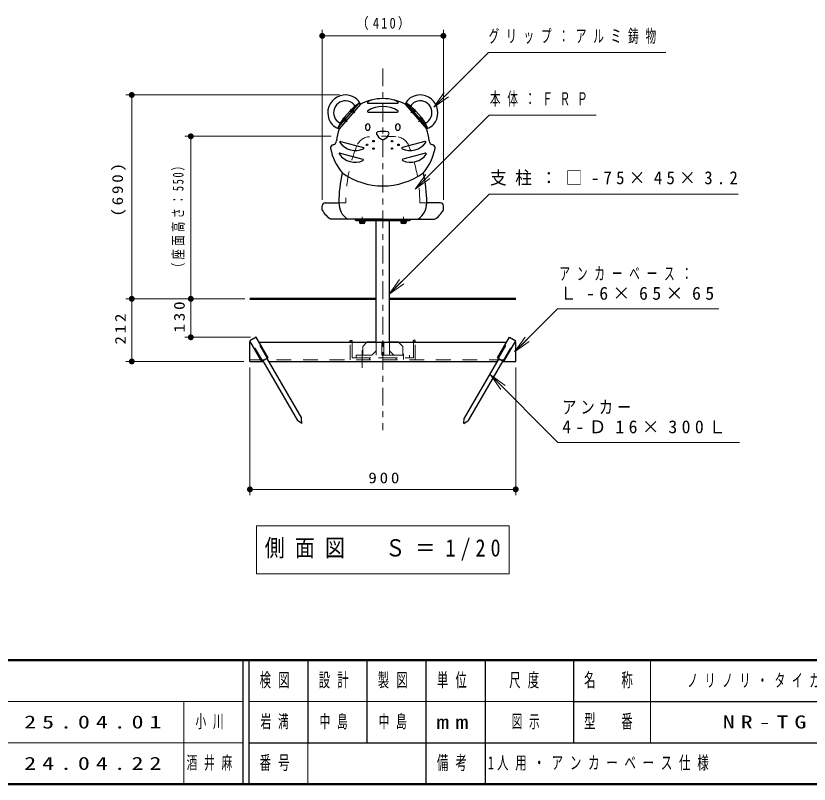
# Model space of a CAD drawing. Units: millimetres on the paper, scale 1:20. Extents: x -385 to 0, y 0 to 267.
# Drawn here: x -281.9 to -147.6, y 0 to 130 of the extents above; entities that cross this region are included whole.
import ezdxf

# ---------------------------------------------------------------- set-up
doc = ezdxf.new("R2010")
doc.units = ezdxf.units.MM
doc.linetypes.add('USER1', pattern=[4.5, 2.5, -2])
doc.linetypes.add('USER2', pattern=[6, 3, -1, 1, -1])
doc.layers.add('1_20', color=7, linetype='Continuous', lineweight=25)
doc.layers.add('LY_3', color=7, linetype='Continuous', lineweight=13)
doc.layers.add('LY_4', color=7, linetype='Continuous')
doc.styles.add('ＭＳ ゴシック', font='')
doc.styles.get('ＭＳ ゴシック').set_extended_font_data('MS Gothic')

# ---------------------------------------------------------------- blocks, each defined once
blk = doc.blocks.new('filled_dot')
at = {"color": 0, "linetype": 'Continuous', "lineweight": -2, "const_width": 1.25}
blk.add_lwpolyline([(-0.625, 0, 1), (0.625, 0, 1)], format="xyb", close=True, dxfattribs=at)

msp = doc.modelspace()

# ---------------------------------------------------------------- linework, layer by layer
at = {"layer": '1_20', "lineweight": 13}
for p, q in [((-230.053, 98.877), (-230.053, 127.627)), ((-209.553, 98.877), (-209.553, 127.627)), ((-230.053, 126.627), (-209.553, 126.627)), ((-211.161, 114.566), (-209.393, 117.04)), ((-227.122, 116.627), (-263.303, 116.627)), ((-262.303, 82.127), (-262.303, 116.627)), ((-211.161, 114.566), (-209.04, 116.687)), ((-208.686, 116.333), (-211.161, 114.566)), ((-228.53, 109.627), (-253.303, 109.627)), ((-252.303, 82.127), (-252.303, 109.627)), ((-214.315, 100.705), (-212.548, 103.18)), ((-214.315, 100.705), (-212.194, 102.826)), ((-211.84, 102.472), (-214.315, 100.705)), ((-218.733, 82.911), (-216.965, 85.385)), ((-218.733, 82.911), (-216.612, 85.032)), ((-216.258, 84.678), (-218.733, 82.911)), ((-243.305, 82.127), (-263.303, 82.127)), ((-243.181, 82.127), (-263.303, 82.127)), ((-262.303, 71.527), (-262.303, 82.127)), ((-243.305, 82.127), (-253.303, 82.127)), ((-243.305, 82.127), (-253.303, 82.127)), ((-252.303, 75.616), (-252.303, 82.127)), ((-242.222, 75.616), (-253.303, 75.616)), ((-197.498, 73.142), (-195.731, 75.617)), ((-197.498, 73.142), (-195.377, 75.264)), ((-195.023, 74.91), (-197.498, 73.142)), ((-243.305, 71.527), (-263.303, 71.527)), ((-242.305, 70.527), (-242.305, 48.881)), ((-197.305, 70.527), (-197.305, 48.881)), ((-199.799, 66.773), (-201.556, 69.255)), ((-201.556, 69.255), (-199.089, 67.477)), ((-201.556, 69.255), (-199.444, 67.125)), ((-197.305, 49.881), (-242.305, 49.881)), ((-241.203, 43.693), (-241.203, 35.56)), ((-198.403, 43.693), (-241.203, 43.693)), ((-198.403, 35.56), (-198.403, 43.693)), ((-241.203, 35.56), (-198.403, 35.56))]:
    msp.add_line(p, q, dxfattribs=at)
at = {"layer": '1_20', "linetype": 'USER2', "lineweight": 13}
for p, q in [((-219.803, 121.09), (-219.803, 59.881)), ((-224.549, 113.579), (-225.283, 114.216)), ((-215.057, 113.579), (-214.324, 114.216)), ((-225.86, 112.069), (-226.594, 112.705)), ((-213.746, 112.069), (-213.013, 112.705)), ((-223.303, 73.421), (-223.303, 70.431)), ((-216.303, 72.827), (-216.303, 71.877))]:
    msp.add_line(p, q, dxfattribs=at)
at = {"layer": '1_20'}
for p, q in [((-227.327, 111.174), (-223.87, 115.157)), ((-223.569, 115.046), (-227.174, 110.892)), ((-223.942, 114.617), (-223.989, 114.562)), ((-223.773, 115.171), (-223.569, 115.046)), ((-215.833, 115.171), (-216.037, 115.046)), ((-216.037, 115.046), (-212.432, 110.892)), ((-212.28, 111.174), (-215.736, 115.157)), ((-215.664, 114.617), (-215.617, 114.562)), ((-227.327, 111.076), (-227.174, 110.892)), ((-212.28, 111.076), (-212.432, 110.892)), ((-223.828, 95.377), (-223.828, 95.277)), ((-222.778, 95.377), (-223.828, 95.377)), ((-222.778, 95.277), (-222.778, 95.377)), ((-216.828, 95.377), (-216.828, 95.277)), ((-215.778, 95.377), (-216.828, 95.377)), ((-215.778, 95.277), (-215.778, 95.377)), ((-222.778, 95.277), (-223.828, 95.277)), ((-223.763, 95.277), (-222.843, 95.277)), ((-223.763, 95.277), (-223.763, 95.152)), ((-223.763, 95.152), (-222.843, 95.152)), ((-223.306, 95.277), (-223.34, 95.152)), ((-223.266, 95.277), (-223.3, 95.152)), ((-222.843, 95.277), (-222.843, 95.152)), ((-215.778, 95.277), (-216.828, 95.277)), ((-216.763, 95.277), (-215.843, 95.277)), ((-216.763, 95.277), (-216.763, 95.152)), ((-216.763, 95.152), (-215.843, 95.152)), ((-216.306, 95.277), (-216.34, 95.152)), ((-216.266, 95.277), (-216.3, 95.152)), ((-215.843, 95.277), (-215.843, 95.152)), ((-241.222, 75.616), (-242.305, 74.991)), ((-239.222, 72.152), (-241.222, 75.616)), ((-200.387, 72.152), (-198.387, 75.616)), ((-198.387, 75.616), (-197.305, 74.991)), ((-240.305, 71.527), (-242.305, 74.991)), ((-242.305, 71.527), (-242.305, 74.777)), ((-242.305, 74.777), (-242.181, 74.777)), ((-240.738, 74.777), (-198.872, 74.777)), ((-225.305, 75.077), (-225.005, 75.077)), ((-225.305, 74.777), (-225.305, 75.077)), ((-225.005, 74.777), (-225.005, 75.077)), ((-214.301, 75.077), (-214.601, 75.077)), ((-214.601, 74.777), (-214.601, 75.077)), ((-214.301, 74.777), (-214.301, 75.077)), ((-199.305, 71.527), (-197.305, 74.991)), ((-197.429, 74.777), (-197.305, 74.777)), ((-197.305, 71.527), (-197.305, 74.777)), ((-242.305, 71.527), (-240.045, 71.527)), ((-239.222, 72.152), (-240.305, 71.527)), ((-240.11, 71.639), (-234.263, 61.511)), ((-239.417, 72.039), (-233.57, 61.911)), ((-239.121, 71.527), (-200.485, 71.527)), ((-200.189, 72.039), (-206.036, 61.911)), ((-199.496, 71.639), (-205.344, 61.511)), ((-200.387, 72.152), (-199.305, 71.527)), ((-199.561, 71.527), (-197.305, 71.527)), ((-233.506, 61.001), (-233.57, 61.911)), ((-206.1, 61.001), (-206.036, 61.911)), ((-233.506, 61.001), (-234.263, 61.511)), ((-206.1, 61.001), (-205.344, 61.511))]:
    msp.add_line(p, q, dxfattribs=at)
at = {"layer": '1_20', "color": 32}
for p, q in [((-222.298, 115.218), (-217.308, 115.218)), ((-222.298, 113.718), (-217.308, 113.718)), ((-226.94, 108.748), (-223.086, 107.715)), ((-212.666, 108.748), (-216.521, 107.715)), ((-227.039, 106.774), (-223.184, 105.741)), ((-212.568, 106.774), (-216.422, 105.741))]:
    msp.add_line(p, q, dxfattribs=at)
at = {"layer": '1_20', "linetype": 'USER1', "lineweight": 13}
for p, q in [((-224.831, 113.592), (-225.058, 113.789)), ((-224.602, 113.856), (-224.828, 114.053)), ((-215.005, 113.856), (-214.778, 114.053)), ((-214.775, 113.592), (-214.549, 113.789)), ((-226.142, 112.081), (-226.368, 112.278)), ((-225.912, 112.346), (-226.139, 112.542)), ((-213.694, 112.346), (-213.467, 112.542)), ((-213.464, 112.081), (-213.238, 112.278)), ((-239.361, 72.072), (-241.361, 75.536)), ((-200.249, 72.072), (-198.249, 75.536)), ((-240.166, 71.607), (-242.166, 75.071)), ((-225.305, 71.827), (-225.305, 74.777)), ((-225.005, 72.127), (-225.005, 74.777)), ((-223.178, 74.077), (-222.428, 74.827)), ((-223.178, 74.077), (-223.178, 72.577)), ((-220.928, 74.827), (-222.428, 74.827)), ((-219.953, 74.827), (-219.953, 72.577)), ((-219.653, 74.827), (-219.953, 74.827)), ((-219.653, 74.077), (-219.953, 74.077)), ((-219.653, 72.577), (-219.653, 74.827)), ((-218.678, 74.827), (-217.178, 74.827)), ((-216.428, 74.077), (-217.178, 74.827)), ((-216.428, 74.077), (-216.428, 72.577)), ((-214.601, 72.127), (-214.601, 74.777)), ((-214.301, 71.827), (-214.301, 74.777)), ((-199.443, 71.607), (-197.443, 75.071)), ((-221.678, 72.577), (-223.178, 72.577)), ((-220.928, 73.327), (-221.678, 72.577)), ((-219.953, 72.577), (-219.653, 72.577)), ((-218.678, 73.327), (-217.928, 72.577)), ((-217.928, 72.577), (-216.428, 72.577)), ((-242.305, 71.827), (-197.305, 71.827)), ((-225.005, 72.127), (-214.601, 72.127)), ((-222.055, 71.827), (-222.055, 72.127)), ((-217.551, 71.827), (-217.551, 72.127))]:
    msp.add_line(p, q, dxfattribs=at)
at = {"layer": '1_20', "color": 40}
for p, q in [((-229.553, 98.377), (-227.242, 98.377)), ((-210.053, 98.377), (-212.364, 98.377)), ((-230.053, 97.127), (-230.053, 97.877)), ((-209.553, 97.127), (-209.553, 97.877)), ((-219.803, 95.602), (-228.553, 95.602)), ((-219.803, 95.602), (-211.053, 95.602))]:
    msp.add_line(p, q, dxfattribs=at)
at = {"layer": '1_20', "color": 40, "linetype": 'USER1', "lineweight": 13}
for p, q in [((-227.242, 98.377), (-226.053, 98.377)), ((-213.553, 98.377), (-212.364, 98.377))]:
    msp.add_line(p, q, dxfattribs=at)
at = {"layer": '1_20', "color": 4}
for p, q in [((-224.303, 95.602), (-215.303, 95.602)), ((-224.303, 95.602), (-224.303, 95.377)), ((-224.303, 95.377), (-215.303, 95.377)), ((-215.303, 95.602), (-215.303, 95.377))]:
    msp.add_line(p, q, dxfattribs=at)
at = {"layer": '1_20', "color": 4, "linetype": 'USER1', "lineweight": 13}
for p, q in [((-223.628, 95.377), (-223.628, 95.602)), ((-222.978, 95.377), (-222.978, 95.602)), ((-222.028, 95.602), (-222.028, 95.377)), ((-217.578, 95.602), (-217.578, 95.377)), ((-216.628, 95.377), (-216.628, 95.602)), ((-215.978, 95.377), (-215.978, 95.602))]:
    msp.add_line(p, q, dxfattribs=at)
at = {"layer": '1_20', "color": 4, "linetype": 'USER2', "lineweight": 13}
for p, q in [((-223.303, 94.989), (-223.303, 95.989)), ((-216.303, 94.989), (-216.303, 95.989))]:
    msp.add_line(p, q, dxfattribs=at)
at = {"layer": '1_20', "color": 5}
for p, q in [((-220.928, 82.127), (-220.928, 95.377)), ((-218.678, 82.127), (-218.678, 95.377)), ((-220.928, 74.827), (-220.928, 82.127)), ((-218.678, 74.827), (-218.678, 82.127))]:
    msp.add_line(p, q, dxfattribs=at)
at = {"layer": '1_20', "color": 2}
for p, q in [((-222.853, 95.277), (-223.753, 95.277)), ((-223.753, 95.152), (-223.753, 95.102)), ((-223.103, 94.852), (-223.503, 94.852)), ((-222.853, 95.152), (-222.853, 95.102)), ((-215.853, 95.277), (-216.753, 95.277)), ((-216.753, 95.152), (-216.753, 95.102)), ((-216.103, 94.852), (-216.503, 94.852)), ((-215.853, 95.152), (-215.853, 95.102))]:
    msp.add_line(p, q, dxfattribs=at)
at = {"layer": '1_20', "lineweight": 50}
for p, q in [((-242.305, 82.127), (-220.928, 82.127)), ((-218.678, 82.127), (-197.305, 82.127))]:
    msp.add_line(p, q, dxfattribs=at)
at = {"layer": '1_20', "color": 5, "linetype": 'USER1', "lineweight": 13}
for p, q in [((-220.928, 72.577), (-220.928, 74.827)), ((-218.678, 72.577), (-218.678, 74.827)), ((-224.303, 72.577), (-215.303, 72.577)), ((-224.303, 72.577), (-224.303, 72.127)), ((-215.303, 72.577), (-215.303, 72.127)), ((-224.303, 72.127), (-215.303, 72.127))]:
    msp.add_line(p, q, dxfattribs=at)
at = {"layer": '1_20', "lineweight": 13}
for points in [[(-211.161, 114.566), (-201.895, 123.83), (-171.893, 123.83)], [(-214.315, 100.705), (-201.8, 113.22), (-183.675, 113.22)], [(-218.733, 82.911), (-201.8, 99.843), (-159.675, 99.843)], [(-197.498, 73.142), (-190.238, 80.403), (-162.904, 80.403)], [(-201.556, 69.255), (-190.202, 57.802), (-159.429, 57.802)]]:
    msp.add_lwpolyline(points, dxfattribs=at)
at = {"layer": '1_20'}
for points in [[(-225.277, 113.821), (-225.279, 113.837), (-225.278, 113.856), (-225.272, 113.879), (-225.263, 113.905), (-225.249, 113.934), (-225.233, 113.964), (-225.213, 113.996), (-225.191, 114.028), (-225.166, 114.06), (-225.14, 114.092), (-225.112, 114.123), (-225.084, 114.151), (-225.055, 114.178), (-225.027, 114.202), (-224.999, 114.222), (-224.973, 114.239), (-224.948, 114.252), (-224.926, 114.261), (-224.907, 114.266), (-224.891, 114.266)], [(-214.329, 113.821), (-214.327, 113.837), (-214.329, 113.856), (-214.334, 113.879), (-214.344, 113.905), (-214.357, 113.934), (-214.373, 113.964), (-214.393, 113.996), (-214.415, 114.028), (-214.44, 114.06), (-214.466, 114.092), (-214.494, 114.123), (-214.523, 114.151), (-214.551, 114.178), (-214.58, 114.202), (-214.607, 114.222), (-214.634, 114.239), (-214.658, 114.252), (-214.68, 114.261), (-214.699, 114.266), (-214.716, 114.266)], [(-226.202, 112.755), (-226.218, 112.755), (-226.237, 112.751), (-226.259, 112.742), (-226.283, 112.729), (-226.31, 112.712), (-226.337, 112.691), (-226.366, 112.668), (-226.395, 112.641), (-226.423, 112.612), (-226.451, 112.581), (-226.477, 112.55), (-226.502, 112.517), (-226.524, 112.485), (-226.544, 112.453), (-226.56, 112.423), (-226.573, 112.395), (-226.583, 112.369), (-226.589, 112.346), (-226.59, 112.326), (-226.588, 112.31)], [(-213.405, 112.755), (-213.389, 112.755), (-213.369, 112.751), (-213.347, 112.742), (-213.323, 112.729), (-213.297, 112.712), (-213.269, 112.691), (-213.24, 112.668), (-213.212, 112.641), (-213.183, 112.612), (-213.155, 112.581), (-213.129, 112.55), (-213.104, 112.517), (-213.082, 112.485), (-213.063, 112.453), (-213.046, 112.423), (-213.033, 112.395), (-213.023, 112.369), (-213.018, 112.346), (-213.016, 112.326), (-213.018, 112.31)]]:
    msp.add_lwpolyline(points, dxfattribs=at)
at = {"layer": '1_20', "color": 32}
for centre in [(-221.377, 108.806), (-218.229, 108.806), (-222.46, 108.181), (-221.377, 107.556), (-218.229, 107.556), (-217.147, 108.181)]:
    msp.add_circle(centre, 0.125, dxfattribs=at)
at = {"layer": '1_20'}
for centre, radius, start, end in [((-226.122, 113.62), 3.007, 56.33826, 221.75755), ((-226.122, 113.62), 2.007, 56.33826, 221.75755), ((-225.647, 114.333), 2.15, 22.33495, 56.33826), ((-213.96, 114.333), 2.15, 123.66174, 157.66505), ((-213.485, 113.62), 3.007, 318.24245, 123.66174), ((-213.485, 113.62), 2.007, 318.24245, 123.66174), ((-217.865, 106.454), 10.589, 124.62847, 153.46733), ((-225.647, 114.333), 1.15, 22.647, 56.33826), ((-224.943, 113.92), 0.349, 49.05267, 81.37067), ((-224.724, 114.718), 0.15, 309.69278, 22.647), ((-223.826, 115.086), 0.1, 58.51022, 124.62847), ((-223.454, 115.234), 0.221, 202.33495, 238.51022), ((-216.152, 115.234), 0.221, 301.48978, 337.66505), ((-215.781, 115.086), 0.1, 55.37153, 121.48978), ((-221.741, 106.454), 10.589, 26.53267, 55.37153), ((-214.882, 114.718), 0.15, 157.353, 230.30722), ((-213.96, 114.333), 1.15, 123.66174, 157.353), ((-214.663, 113.92), 0.349, 98.62933, 130.94733), ((-224.943, 113.921), 0.349, 196.72514, 229.04314), ((-214.664, 113.921), 0.349, 310.95686, 343.27486), ((-226.761, 113.049), 2.15, 221.75755, 255.76085), ((-226.761, 113.049), 1.15, 221.75755, 255.4488), ((-227.012, 112.081), 0.15, 255.4488, 328.40302), ((-226.253, 112.411), 0.349, 196.72514, 229.04314), ((-226.254, 112.41), 0.349, 49.05267, 81.37067), ((-222.036, 111.19), 0.712, 146.51171, 213.48829), ((-222.347, 111.396), 0.339, 33.48829, 146.51171), ((-222.659, 111.19), 0.712, 326.51171, 33.48829), ((-216.948, 111.19), 0.712, 146.51171, 213.48829), ((-217.259, 111.396), 0.339, 33.48829, 146.51171), ((-217.57, 111.19), 0.712, 326.51171, 33.48829), ((-213.352, 112.41), 0.349, 98.62933, 130.94733), ((-213.353, 112.411), 0.349, 310.95686, 343.27486), ((-212.594, 112.081), 0.15, 211.59698, 284.5512), ((-212.845, 113.049), 1.15, 284.5512, 318.24245), ((-212.845, 113.049), 2.15, 284.23915, 318.24245), ((-227.25, 111.14), 0.1, 153.46733, 219.58558), ((-227.344, 110.751), 0.221, 39.58558, 75.76085), ((-222.347, 110.984), 0.339, 213.48829, 326.51171), ((-217.259, 110.984), 0.339, 213.48829, 326.51171), ((-212.262, 110.751), 0.221, 104.23915, 140.41442), ((-212.357, 111.14), 0.1, 320.41442, 26.53267)]:
    msp.add_arc(centre, radius, start, end, dxfattribs=at)
at = {"layer": '1_20', "color": 40}
for centre, radius, start, end in [((-219.803, 108.136), 7.869, 61.40649, 118.5935), ((-219.803, 108.136), 7.869, 159.5023, 174.79285), ((-219.803, 108.136), 7.869, 5.20715, 20.4977), ((-228.381, 108.918), 0.744, 282.30364, 354.79285), ((-211.226, 108.918), 0.744, 185.20715, 257.69636), ((-228.107, 107.661), 0.543, 102.30364, 190.94713), ((-219.803, 109.267), 9, 190.94713, 220.13738), ((-219.803, 109.267), 9, 319.86262, 349.05287), ((-211.5, 107.661), 0.543, 349.05287, 77.69636), ((-203.783, 98.377), 23.46, 167.47201, 180), ((-219.803, 112.882), 11.662, 233.84351, 306.15649), ((-235.824, 98.377), 23.46, 0, 12.52799), ((-229.553, 97.877), 0.5, 90, 180), ((-223.847, 98.377), 3.395, 180, 234.82142), ((-215.759, 98.377), 3.395, 305.17858, 0), ((-210.053, 97.877), 0.5, 0, 90), ((-226.555, 99.067), 4, 209.01784, 240.03514), ((-213.051, 99.067), 4, 299.96486, 330.98216)]:
    msp.add_arc(centre, radius, start, end, dxfattribs=at)
at = {"layer": '1_20', "color": 32}
for centre, radius, start, end in [((-219.803, 111.329), 4.832, 113.1199, 121.93547), ((-219.803, 111.329), 4.832, 58.06453, 66.8801), ((-222.298, 115.333), 0.115, 121.93547, 270), ((-219.803, 109.829), 4.832, 58.06453, 121.93547), ((-217.308, 115.333), 0.115, 270, 58.06453), ((-222.298, 113.833), 0.115, 121.93547, 270), ((-217.308, 113.833), 0.115, 270, 58.06453), ((-220.608, 110.11), 0.265, 103.15298, 203.57012), ((-219.803, 106.668), 3.8, 76.84702, 103.15298), ((-218.999, 110.11), 0.265, 336.42988, 76.84702), ((-219.228, 110.712), 1.77, 203.57012, 242.37831), ((-219.803, 109.613), 0.529, 242.37831, 297.62169), ((-220.378, 110.712), 1.77, 297.62169, 336.42988), ((-226.97, 108.637), 0.115, 75, 215.62112), ((-224.413, 110.469), 3.26, 215.62112, 294.37888), ((-223.115, 107.604), 0.115, 294.37888, 75), ((-216.491, 107.604), 0.115, 105, 245.62112), ((-215.193, 110.469), 3.26, 245.62112, 324.37888), ((-212.637, 108.637), 0.115, 324.37888, 105), ((-227.068, 106.663), 0.115, 75, 215.62112), ((-224.512, 108.494), 3.26, 215.62112, 294.37888), ((-215.094, 108.494), 3.26, 245.62112, 324.37888), ((-212.538, 106.663), 0.115, 324.37888, 105), ((-223.214, 105.63), 0.115, 294.37888, 75), ((-216.392, 105.63), 0.115, 105, 245.62112)]:
    msp.add_arc(centre, radius, start, end, dxfattribs=at)
at = {"layer": '1_20', "color": 40, "linetype": 'USER1', "lineweight": 13}
for centre, radius, start, end in [((-221.907, 107.068), 2.5, 93.21594, 158.54771), ((-219.803, 69.627), 40, 86.74804, 93.21594), ((-217.699, 107.068), 2.5, 21.45229, 86.78406), ((-199.79, 98.377), 26.264, 158.54771, 180), ((-239.817, 98.377), 26.264, 0, 21.45229)]:
    msp.add_arc(centre, radius, start, end, dxfattribs=at)
at = {"layer": '1_20', "color": 4}
for centre, start, end in [((-224.228, 95.677), 194.47751, 270), ((-215.378, 95.677), 270, 345.52249)]:
    msp.add_arc(centre, 0.3, start, end, dxfattribs=at)
at = {"layer": '1_20', "color": 2}
for centre, start, end in [((-223.503, 95.102), 180, 270), ((-223.103, 95.102), 270, 0), ((-216.503, 95.102), 180, 270), ((-216.103, 95.102), 270, 0)]:
    msp.add_arc(centre, 0.25, start, end, dxfattribs=at)
at = {"layer": 'LY_3', "lineweight": 50}
for p, q in [((-385, 21), (0, 21)), ((-385, 0), (0, 0))]:
    msp.add_line(p, q, dxfattribs=at)
at = {"layer": 'LY_3', "color": 211, "lineweight": 25}
for p, q in [((-243.5, 21), (-243.5, 0)), ((-242.5, 21), (-242.5, 0)), ((-232.5, 21), (-232.5, 7)), ((-222.5, 21), (-222.5, 7)), ((-212.5, 21), (-212.5, 0)), ((-202.5, 21), (-202.5, 7)), ((-187.5, 21), (-187.5, 7)), ((-187.5, 14), (-70, 14)), ((-242.5, 7), (0, 7))]:
    msp.add_line(p, q, dxfattribs=at)
at = {"layer": 'LY_3'}
for p, q in [((-174.5, 21), (-174.5, 7)), ((-385, 14), (-243.5, 14)), ((-253.5, 14), (-253.5, 0)), ((-242.5, 14), (-187.5, 14)), ((-385, 7), (-243.5, 7)), ((-232.5, 7), (-232.5, 0))]:
    msp.add_line(p, q, dxfattribs=at)
at = {"layer": 'LY_3', "lineweight": 25}
msp.add_line((-202.5, 7), (-202.5, 0), dxfattribs=at)

# ---------------------------------------------------------------- block references
at = {"layer": '1_20', "lineweight": 13, "xscale": 0.4, "yscale": 0.4}
for p in [(-230.053, 126.627), (-242.305, 49.881)]:
    msp.add_blockref('filled_dot', p, dxfattribs=at)
for p, rotation in [((-209.553, 126.627), 180), ((-262.303, 116.627), 270), ((-252.303, 109.627), 270), ((-262.303, 82.127), 270), ((-262.303, 82.127), 90), ((-252.303, 82.127), 270), ((-252.303, 82.127), 90), ((-252.303, 75.616), 90), ((-262.303, 71.527), 90), ((-197.305, 49.881), 180)]:
    msp.add_blockref('filled_dot', p, dxfattribs=dict(at, rotation=rotation))

# ---------------------------------------------------------------- texts
at = {"layer": '1_20', "style": 'ＭＳ ゴシック'}
for s, insert, char_height, attachment_point in [('\\T1.33;\\W0.85;（410）', (-219.378, 127.627), 1.833, 8), ('\\T1.64;\\W0.6;グリップ：アルミ鋳物', (-201.893, 126.48), 2.199, 4), ('\\T1.64;\\W0.6;本体：ＦＲＰ', (-201.675, 115.87), 2.199, 4), ('\\T1.5;\\W0.95;支柱：□-75×45×3.2', (-201.675, 102.493), 2.199, 4), ('\\T1.64;\\W0.6;アンカーベース：', (-189.904, 86.353), 2.199, 4), ('\\T1.5;Ｌ-6×65×65', (-189.904, 83.053), 2.199, 4), ('\\T1.29;\\W0.8;アンカー', (-189.429, 63.752), 2.199, 4), ('\\T1.5;4-Ｄ16×300Ｌ', (-189.429, 60.452), 2.199, 4), ('\\T1.33;\\W1.15;900', (-219.388, 50.881), 1.833, 8), ('\\T1.5;\\W0.85;側面図\u3000Ｓ＝1/20', (-239.803, 39.627), 2.933, 4)]:
    msp.add_mtext(s, dxfattribs=dict(at, insert=insert, char_height=char_height, attachment_point=attachment_point))
at = {"layer": '1_20', "char_height": 1.833, "attachment_point": 8, "rotation": 90, "style": 'ＭＳ ゴシック'}
for s, insert in [('\\T1.33;\\W1.15;(690)', (-263.303, 100.808)), ('\\T1.32;\\W0.7;（座面高さ：550）', (-253.303, 96.301)), ('\\T1.33;\\W1.15;130', (-253.303, 79.292)), ('\\T1.33;\\W1.15;212', (-263.303, 77.243))]:
    msp.add_mtext(s, dxfattribs=dict(at, insert=insert))
at = {"layer": 'LY_3', "color": 4, "char_height": 2.346, "attachment_point": 5, "style": 'ＭＳ ゴシック'}
for s, insert in [('\\T1.64;\\W0.6;検図', (-237.5, 17.5)), ('\\T1.64;\\W0.6;設計', (-227.5, 17.5)), ('\\T1.64;\\W0.6;製図', (-217.5, 17.5)), ('\\T1.64;\\W0.6;単位', (-207.5, 17.5)), ('\\T1.64;\\W0.6;尺度', (-195.25, 17.5)), ('\\T1.64;\\W0.6;名\u3000称', (-181, 17.5)), ('\\T1.64;\\W0.6;型\u3000番', (-181, 10.5)), ('\\T1.5;\\W1.35;mm', (-207.5, 10.5)), ('\\T1.64;\\W0.6;番号', (-237.5, 3.5)), ('\\T1.64;\\W0.6;備考', (-207.5, 3.5))]:
    msp.add_mtext(s, dxfattribs=dict(at, insert=insert))
at = {"layer": 'LY_4', "char_height": 2.199, "attachment_point": 4, "style": 'ＭＳ ゴシック'}
for s, insert in [('\\T1.64;\\W0.6;ノリノリ・タイガー', (-168.25, 17.5)), ('\\T1.5;\\W1.35;25.04.01', (-280.5, 10.5)), ('\\T1.64;\\W0.6;小川', (-251.5, 10.5)), ('\\T1.64;\\W0.6;岩満', (-240.5, 10.5)), ('\\T1.64;\\W0.6;中島', (-230.5, 10.5)), ('\\T1.64;\\W0.6;中島', (-220.5, 10.5)), ('\\T1.64;\\W0.6;図示', (-198, 10.5)), ('\\T1.5;\\W1.35;NR-TG', (-162.25, 10.5)), ('\\T1.5;\\W1.35;24.04.22', (-280.5, 3.5)), ('\\T1.64;\\W0.6;酒井麻', (-253, 3.5)), ('\\T1.58;\\W0.65;1人用・アンカーベース仕様', (-202, 3.5))]:
    msp.add_mtext(s, dxfattribs=dict(at, insert=insert))

doc.saveas('drawing.dxf')
